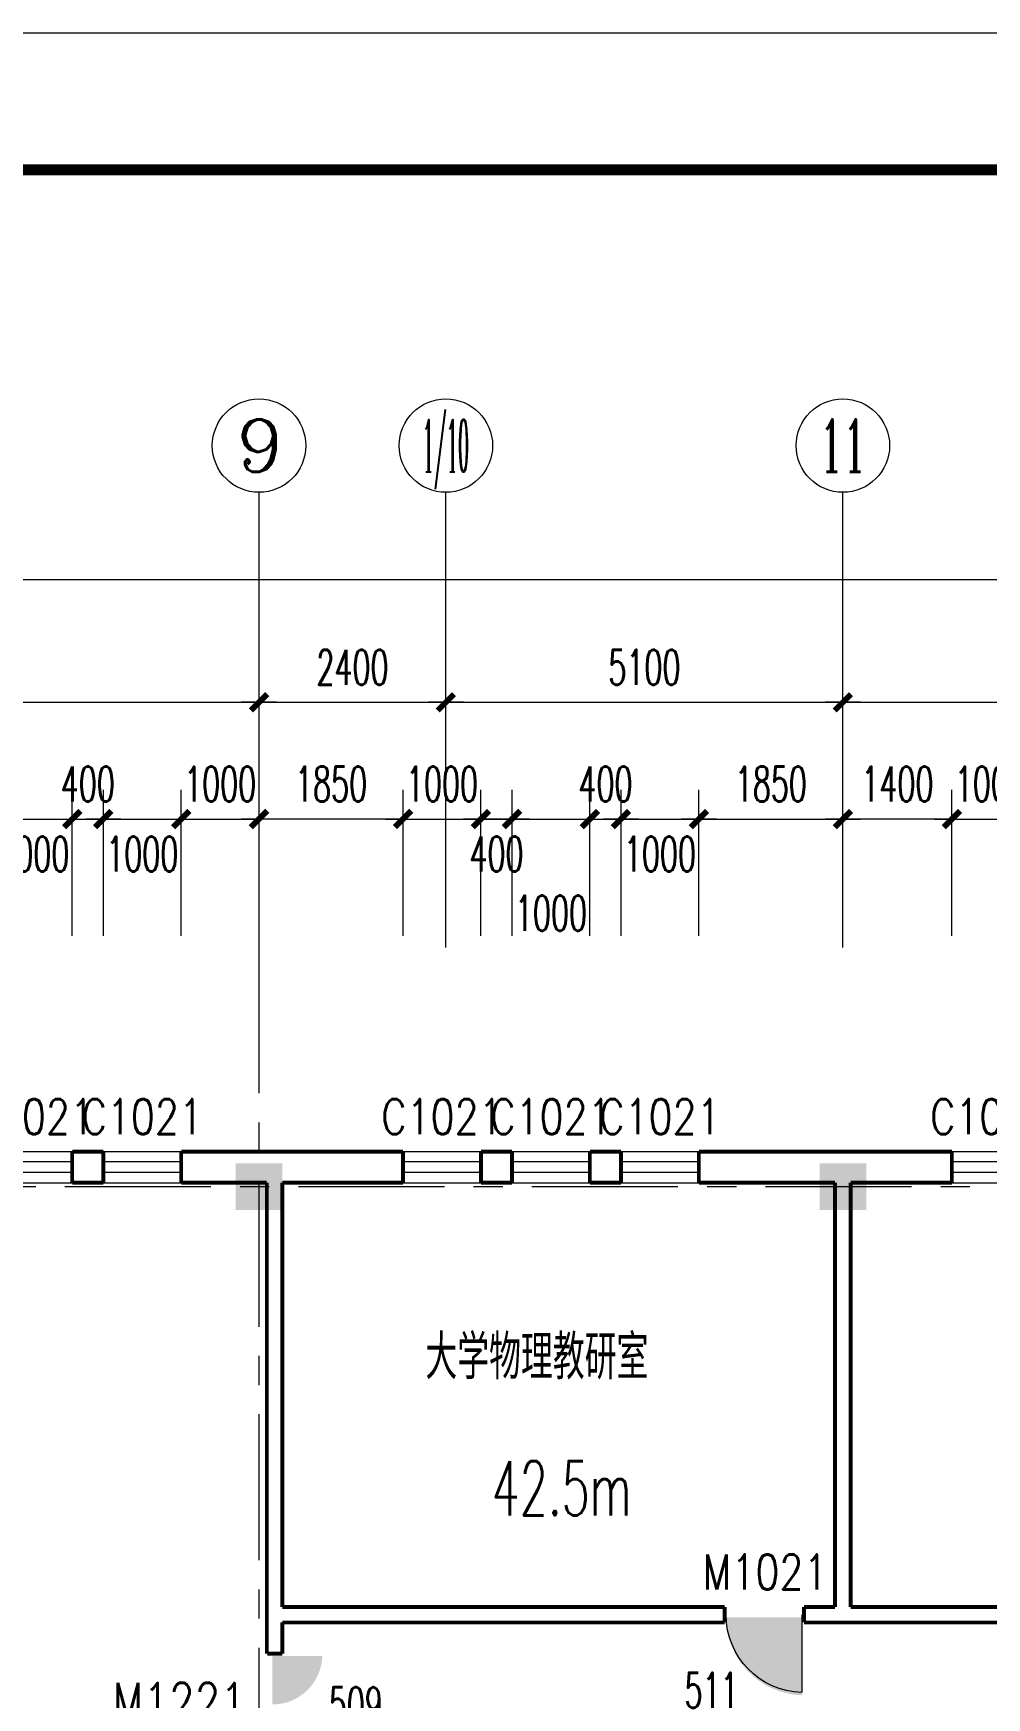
# Model space of a CAD drawing. Extents: x 1575758 to 1999219, y -897052 to -636879.
# Drawn here: x 1939048 to 1951295, y -660374 to -638991 of the extents above; entities that cross this region are included whole.
import ezdxf
from ezdxf.enums import TextEntityAlignment as Align

# ---------------------------------------------------------------- set-up
doc = ezdxf.new("R2010")
doc.units = 0
doc.header["$LTSCALE"] = 1500
doc.header["$MEASUREMENT"] = 0
doc.linetypes.add('CENTER', pattern=[2, 1.25, -0.25, 0.25, -0.25])
doc.layers.get('0').update_dxf_attribs({"linetype": 'CONTINUOUS', "lineweight": 5})
doc.layers.get('DEFPOINTS').update_dxf_attribs({"linetype": 'CONTINUOUS', "lineweight": 5})
for name, color, linetype, lineweight in [('AXIS', 7, 'CONTINUOUS', 5), ('AXIS_TEXT', 7, 'CONTINUOUS', 5), ('COLUMN', 7, 'CONTINUOUS', 5), ('DOTE', 7, 'CENTER', 5), ('PUB_DIM', 7, 'CONTINUOUS', 5), ('PUB_TEXT', 7, 'CONTINUOUS', 5), ('WALL', 7, 'CONTINUOUS', 5), ('WINDOW', 7, 'CONTINUOUS', 0), ('WINDOW_TEXT', 7, 'CONTINUOUS', 5), ('我的', 7, 'CONTINUOUS', 5)]:
    doc.layers.add(name, color=color, linetype=linetype, lineweight=lineweight)
doc.layers.add('防盗门', color=180, linetype='CONTINUOUS')
doc.styles.add('_SIMPLEX', font='SIMPLEX.shx', dxfattribs={"width": 0.6})
doc.styles.add('COMPLEX', font='COMPLEX')
doc.styles.add('DIM_FONT', font='romans.shx', dxfattribs={"width": 0.6})
doc.styles.add('H1', font='romans.shx', dxfattribs={"width": 1.2, "bigfont": 'hztxt.shx'})
doc.styles.add('SIMPLEX', font='SIMPLEX.SHX', dxfattribs={"width": 0.6})
doc.dimstyles.new('NORMAL', dxfattribs={"dimscale": 1.5, "dimtxt": 300, "dimasz": 1, "dimexe": 250, "dimexo": 300, "dimgap": 150, "dimtad": 1, "dimdec": 0, "dimdsep": 46, "dimtxsty": 'DIM_FONT', "dimblk1": '_DIMX', "dimblk2": '_DIMX', "dimsah": 1, "dimcen": 2.5, "dimdle": 0.3, "dimclrd": 256, "dimclre": 256, "dimclrt": 256, "dimadec": 0, "dimazin": 0, "dimtfac": 1, "dimtdec": 0, "dimtix": 1, "dimtmove": 2, "dimatfit": 3, "dimldrblk": '_DIMX', "dimfxl": 1, "dimtvp": 1, "dimtolj": 1, "dimtzin": 0, "dimlwd": -1, "dimlwe": -1, "dimarcsym": 0})

# ---------------------------------------------------------------- blocks, each defined once
blk = doc.blocks.new('M_A2ZXL')
blk.add_line((-0.472, 0), (-0.472, -1))
blk.add_arc((-0.5, 0), 1, 271.6231, 0)
blk = doc.blocks.new('_FZH')
blk.add_solid([(0.5, -0.5), (-0.5, -0.5), (0.5, 0.5), (-0.5, 0.5)])
blk = doc.blocks.new('_WBLK')
for p, q in [((-0.5, 0.5), (0.5, 0.5)), ((0.5, 0.167), (-0.5, 0.167)), ((0.5, -0.167), (-0.5, -0.167)), ((-0.5, -0.5), (0.5, -0.5))]:
    blk.add_line(p, q)
at = {"layer": 'WINDOW_TEXT', "style": 'SIMPLEX', "flags": 9}
blk.add_attdef('A', text='', height=1, dxfattribs=at).set_placement((0, 1.5), align=Align.MIDDLE)
blk = doc.blocks.new('_AXISO')
blk.add_circle((0, 0), 0.5)
at = {"layer": 'AXIS_TEXT', "style": 'COMPLEX', "width": 1.041667}
blk.add_attdef('A', text='', height=0.56, dxfattribs=at).set_placement((-0.25, -0.28), (0.25, -0.28), align=Align.FIT)
blk = doc.blocks.new('_DIMX')
blk.add_line((-150, 0), (150, 0))
at = {"const_width": 50}
blk.add_lwpolyline([(-70, -70), (70, 70)], dxfattribs=at)
blk = doc.blocks.new('*D1421')
at = {"layer": 'AXIS'}
for p, q in [((1934748, -650286), (1934748, -647211)), ((1941948, -650286), (1941948, -647211)), ((1934749, -647586), (1941946, -647586))]:
    blk.add_line(p, q, dxfattribs=at)
at = {"layer": 'DEFPOINTS', "color": 0, "lineweight": 5}
for p in [(1941948, -647586), (1934748, -650736), (1941948, -650736)]:
    blk.add_point(p, dxfattribs=at)
at = {"layer": 'AXIS', "xscale": 1.5, "yscale": 1.5, "zscale": 1.5, "rotation": 180}
blk.add_blockref('_DIMX', (1934748, -647586), dxfattribs=at)
at = {"layer": 'AXIS', "xscale": 1.5, "yscale": 1.5, "zscale": 1.5}
blk.add_blockref('_DIMX', (1941948, -647586), dxfattribs=at)
at = {"layer": 'AXIS', "insert": (1938348, -647136), "char_height": 450, "attachment_point": 5, "style": 'DIM_FONT'}
blk.add_mtext('\\A1;7200', dxfattribs=at)
blk = doc.blocks.new('*D1422')
at = {"layer": 'AXIS'}
for p, q in [((1941948, -650286), (1941948, -647211)), ((1944348, -650286), (1944348, -647211)), ((1941949, -647586), (1944346, -647586))]:
    blk.add_line(p, q, dxfattribs=at)
at = {"layer": 'DEFPOINTS', "color": 0, "lineweight": 5}
for p in [(1944348, -647586), (1941948, -650736), (1944348, -650736)]:
    blk.add_point(p, dxfattribs=at)
at = {"layer": 'AXIS', "xscale": 1.5, "yscale": 1.5, "zscale": 1.5, "rotation": 180}
blk.add_blockref('_DIMX', (1941948, -647586), dxfattribs=at)
at = {"layer": 'AXIS', "xscale": 1.5, "yscale": 1.5, "zscale": 1.5}
blk.add_blockref('_DIMX', (1944348, -647586), dxfattribs=at)
at = {"layer": 'AXIS', "insert": (1943148, -647136), "char_height": 450, "attachment_point": 5, "style": 'DIM_FONT'}
blk.add_mtext('\\A1;2400', dxfattribs=at)
blk = doc.blocks.new('*D1423')
at = {"layer": 'AXIS'}
for p, q in [((1949448, -650286), (1949448, -647211)), ((1956248, -650286), (1956248, -647211)), ((1949449, -647586), (1956246, -647586))]:
    blk.add_line(p, q, dxfattribs=at)
at = {"layer": 'DEFPOINTS', "color": 0, "lineweight": 5}
for p in [(1956248, -647586), (1949448, -650736), (1956248, -650736)]:
    blk.add_point(p, dxfattribs=at)
at = {"layer": 'AXIS', "xscale": 1.5, "yscale": 1.5, "zscale": 1.5, "rotation": 180}
blk.add_blockref('_DIMX', (1949448, -647586), dxfattribs=at)
at = {"layer": 'AXIS', "xscale": 1.5, "yscale": 1.5, "zscale": 1.5}
blk.add_blockref('_DIMX', (1956248, -647586), dxfattribs=at)
at = {"layer": 'AXIS', "insert": (1952848, -647136), "char_height": 450, "attachment_point": 5, "style": 'DIM_FONT'}
blk.add_mtext('\\A1;6800', dxfattribs=at)
blk = doc.blocks.new('*D1440')
at = {"layer": 'DEFPOINTS', "color": 0, "lineweight": 5}
for p in [(1939548, -649086), (1938548, -651036), (1939548, -651036)]:
    blk.add_point(p, dxfattribs=at)
at = {"layer": 'PUB_DIM'}
for p, q in [((1938548, -650586), (1938548, -648711)), ((1939548, -650586), (1939548, -648711)), ((1938549, -649086), (1939546, -649086))]:
    blk.add_line(p, q, dxfattribs=at)
at = {"layer": 'PUB_DIM', "xscale": 1.5, "yscale": 1.5, "zscale": 1.5, "rotation": 180}
blk.add_blockref('_DIMX', (1938548, -649086), dxfattribs=at)
at = {"layer": 'PUB_DIM', "xscale": 1.5, "yscale": 1.5, "zscale": 1.5}
blk.add_blockref('_DIMX', (1939548, -649086), dxfattribs=at)
at = {"layer": 'PUB_DIM', "insert": (1939048, -649536), "char_height": 450, "attachment_point": 5, "style": 'DIM_FONT'}
blk.add_mtext('\\A1;1000', dxfattribs=at)
blk = doc.blocks.new('*D1441')
at = {"layer": 'DEFPOINTS', "color": 0, "lineweight": 5}
for p in [(1939948, -649086), (1939548, -651036), (1939948, -651036)]:
    blk.add_point(p, dxfattribs=at)
at = {"layer": 'PUB_DIM'}
for p, q in [((1939548, -650586), (1939548, -648711)), ((1939948, -650586), (1939948, -648711)), ((1939546, -649086), (1939545, -649086)), ((1939548, -649086), (1939948, -649086)), ((1939949, -649086), (1939951, -649086))]:
    blk.add_line(p, q, dxfattribs=at)
at = {"layer": 'PUB_DIM', "xscale": 1.5, "yscale": 1.5, "zscale": 1.5}
blk.add_blockref('_DIMX', (1939548, -649086), dxfattribs=at)
at = {"layer": 'PUB_DIM', "xscale": 1.5, "yscale": 1.5, "zscale": 1.5, "rotation": 180}
blk.add_blockref('_DIMX', (1939948, -649086), dxfattribs=at)
at = {"layer": 'PUB_DIM', "insert": (1939748, -648636), "char_height": 450, "attachment_point": 5, "style": 'DIM_FONT'}
blk.add_mtext('\\A1;400', dxfattribs=at)
blk = doc.blocks.new('*D1442')
at = {"layer": 'DEFPOINTS', "color": 0, "lineweight": 5}
for p in [(1941948, -649086), (1940948, -651036), (1941948, -651036)]:
    blk.add_point(p, dxfattribs=at)
at = {"layer": 'PUB_DIM'}
for p, q in [((1940948, -650586), (1940948, -648711)), ((1941948, -650586), (1941948, -648711)), ((1940946, -649086), (1940945, -649086)), ((1940948, -649086), (1941948, -649086)), ((1941949, -649086), (1941951, -649086))]:
    blk.add_line(p, q, dxfattribs=at)
at = {"layer": 'PUB_DIM', "xscale": 1.5, "yscale": 1.5, "zscale": 1.5}
for p, rotation in [((1940948, -649086), 0.0001872741769659569), ((1941948, -649086), 180.0001872741769)]:
    blk.add_blockref('_DIMX', p, dxfattribs=dict(at, rotation=rotation))
at = {"layer": 'PUB_DIM', "insert": (1941448, -648636), "char_height": 450, "attachment_point": 5, "rotation": 0.0002, "style": 'DIM_FONT'}
blk.add_mtext('\\A1;1000', dxfattribs=at)
blk = doc.blocks.new('*D1443')
at = {"layer": 'DEFPOINTS', "color": 0, "lineweight": 5}
for p in [(1944798, -649086), (1943798, -651036), (1944798, -651036)]:
    blk.add_point(p, dxfattribs=at)
at = {"layer": 'PUB_DIM'}
for p, q in [((1943798, -650586), (1943798, -648711)), ((1944798, -650586), (1944798, -648711)), ((1943796, -649086), (1943795, -649086)), ((1943798, -649086), (1944798, -649086)), ((1944799, -649086), (1944801, -649086))]:
    blk.add_line(p, q, dxfattribs=at)
at = {"layer": 'PUB_DIM', "xscale": 1.5, "yscale": 1.5, "zscale": 1.5}
blk.add_blockref('_DIMX', (1943798, -649086), dxfattribs=at)
at = {"layer": 'PUB_DIM', "xscale": 1.5, "yscale": 1.5, "zscale": 1.5, "rotation": 180}
blk.add_blockref('_DIMX', (1944798, -649086), dxfattribs=at)
at = {"layer": 'PUB_DIM', "insert": (1944298, -648636), "char_height": 450, "attachment_point": 5, "style": 'DIM_FONT'}
blk.add_mtext('\\A1;1000', dxfattribs=at)
blk = doc.blocks.new('*D1444')
at = {"layer": 'DEFPOINTS', "color": 0, "lineweight": 5}
for p in [(1945198, -649086), (1944798, -651036), (1945198, -651036)]:
    blk.add_point(p, dxfattribs=at)
at = {"layer": 'PUB_DIM'}
for p, q in [((1944798, -650586), (1944798, -648711)), ((1945198, -650586), (1945198, -648711)), ((1944796, -649086), (1944795, -649086)), ((1944798, -649086), (1945198, -649086)), ((1945199, -649086), (1945201, -649086))]:
    blk.add_line(p, q, dxfattribs=at)
at = {"layer": 'PUB_DIM', "xscale": 1.5, "yscale": 1.5, "zscale": 1.5}
blk.add_blockref('_DIMX', (1944798, -649086), dxfattribs=at)
at = {"layer": 'PUB_DIM', "xscale": 1.5, "yscale": 1.5, "zscale": 1.5, "rotation": 180}
blk.add_blockref('_DIMX', (1945198, -649086), dxfattribs=at)
at = {"layer": 'PUB_DIM', "insert": (1944998, -649536), "char_height": 450, "attachment_point": 5, "style": 'DIM_FONT'}
blk.add_mtext('\\A1;400', dxfattribs=at)
blk = doc.blocks.new('*D1445')
at = {"layer": 'DEFPOINTS', "color": 0, "lineweight": 5}
for p in [(1946198, -649086), (1945198, -651036), (1946198, -651036)]:
    blk.add_point(p, dxfattribs=at)
at = {"layer": 'PUB_DIM'}
for p, q in [((1945198, -650586), (1945198, -648711)), ((1946198, -650586), (1946198, -648711)), ((1945199, -649086), (1946196, -649086))]:
    blk.add_line(p, q, dxfattribs=at)
at = {"layer": 'PUB_DIM', "xscale": 1.5, "yscale": 1.5, "zscale": 1.5, "rotation": 180}
blk.add_blockref('_DIMX', (1945198, -649086), dxfattribs=at)
at = {"layer": 'PUB_DIM', "xscale": 1.5, "yscale": 1.5, "zscale": 1.5}
blk.add_blockref('_DIMX', (1946198, -649086), dxfattribs=at)
at = {"layer": 'PUB_DIM', "insert": (1945698, -650295), "char_height": 450, "attachment_point": 5, "style": 'DIM_FONT'}
blk.add_mtext('\\A1;1000', dxfattribs=at)
blk = doc.blocks.new('*D1446')
at = {"layer": 'DEFPOINTS', "color": 0, "lineweight": 5}
for p in [(1946598, -649086), (1946198, -651036), (1946598, -651036)]:
    blk.add_point(p, dxfattribs=at)
at = {"layer": 'PUB_DIM'}
for p, q in [((1946198, -650586), (1946198, -648711)), ((1946598, -650586), (1946598, -648711)), ((1946196, -649086), (1946195, -649086)), ((1946198, -649086), (1946598, -649086)), ((1946599, -649086), (1946601, -649086))]:
    blk.add_line(p, q, dxfattribs=at)
at = {"layer": 'PUB_DIM', "xscale": 1.5, "yscale": 1.5, "zscale": 1.5}
blk.add_blockref('_DIMX', (1946198, -649086), dxfattribs=at)
at = {"layer": 'PUB_DIM', "xscale": 1.5, "yscale": 1.5, "zscale": 1.5, "rotation": 180}
blk.add_blockref('_DIMX', (1946598, -649086), dxfattribs=at)
at = {"layer": 'PUB_DIM', "insert": (1946398, -648636), "char_height": 450, "attachment_point": 5, "style": 'DIM_FONT'}
blk.add_mtext('\\A1;400', dxfattribs=at)
blk = doc.blocks.new('*D1447')
at = {"layer": 'DEFPOINTS', "color": 0, "lineweight": 5}
for p in [(1947598, -649086), (1946598, -651036), (1947598, -651036)]:
    blk.add_point(p, dxfattribs=at)
at = {"layer": 'PUB_DIM'}
for p, q in [((1946598, -650586), (1946598, -648711)), ((1947598, -650586), (1947598, -648711)), ((1946599, -649086), (1947596, -649086))]:
    blk.add_line(p, q, dxfattribs=at)
at = {"layer": 'PUB_DIM', "xscale": 1.5, "yscale": 1.5, "zscale": 1.5, "rotation": 180}
blk.add_blockref('_DIMX', (1946598, -649086), dxfattribs=at)
at = {"layer": 'PUB_DIM', "xscale": 1.5, "yscale": 1.5, "zscale": 1.5}
blk.add_blockref('_DIMX', (1947598, -649086), dxfattribs=at)
at = {"layer": 'PUB_DIM', "insert": (1947098, -649536), "char_height": 450, "attachment_point": 5, "style": 'DIM_FONT'}
blk.add_mtext('\\A1;1000', dxfattribs=at)
blk = doc.blocks.new('*D1448')
at = {"layer": 'DEFPOINTS', "color": 0, "lineweight": 5}
for p in [(1949448, -649086), (1947598, -651036), (1949448, -651036)]:
    blk.add_point(p, dxfattribs=at)
at = {"layer": 'PUB_DIM'}
for p, q in [((1947598, -650586), (1947598, -648711)), ((1949448, -650586), (1949448, -648711)), ((1947599, -649086), (1949446, -649086))]:
    blk.add_line(p, q, dxfattribs=at)
at = {"layer": 'PUB_DIM', "xscale": 1.5, "yscale": 1.5, "zscale": 1.5, "rotation": 180}
blk.add_blockref('_DIMX', (1947598, -649086), dxfattribs=at)
at = {"layer": 'PUB_DIM', "xscale": 1.5, "yscale": 1.5, "zscale": 1.5}
blk.add_blockref('_DIMX', (1949448, -649086), dxfattribs=at)
at = {"layer": 'PUB_DIM', "insert": (1948523, -648636), "char_height": 450, "attachment_point": 5, "style": 'DIM_FONT'}
blk.add_mtext('\\A1;1850', dxfattribs=at)
blk = doc.blocks.new('*D1456')
at = {"layer": 'AXIS'}
for p, q in [((1890798, -650433), (1890798, -645632)), ((1968748, -650128), (1968748, -645632)), ((1890799, -646007), (1968746, -646007))]:
    blk.add_line(p, q, dxfattribs=at)
at = {"layer": 'DEFPOINTS', "color": 0, "lineweight": 5}
for p in [(1968748, -646007), (1968748, -650578), (1890798, -650883)]:
    blk.add_point(p, dxfattribs=at)
at = {"layer": 'AXIS', "xscale": 1.5, "yscale": 1.5, "zscale": 1.5, "rotation": 180}
blk.add_blockref('_DIMX', (1890798, -646007), dxfattribs=at)
at = {"layer": 'AXIS', "xscale": 1.5, "yscale": 1.5, "zscale": 1.5}
blk.add_blockref('_DIMX', (1968748, -646007), dxfattribs=at)
at = {"layer": 'AXIS', "insert": (1929773, -645557), "char_height": 450, "attachment_point": 5, "style": 'DIM_FONT'}
blk.add_mtext('\\A1;77950', dxfattribs=at)
blk = doc.blocks.new('*D1467')
at = {"layer": 'DEFPOINTS', "color": 0, "lineweight": 5}
for p in [(1940948, -649086), (1939948, -651036), (1940948, -651036)]:
    blk.add_point(p, dxfattribs=at)
at = {"layer": 'PUB_DIM'}
for p, q in [((1939948, -650586), (1939948, -648711)), ((1940948, -650586), (1940948, -648711)), ((1939949, -649086), (1940946, -649086))]:
    blk.add_line(p, q, dxfattribs=at)
at = {"layer": 'PUB_DIM', "xscale": 1.5, "yscale": 1.5, "zscale": 1.5, "rotation": 180}
blk.add_blockref('_DIMX', (1939948, -649086), dxfattribs=at)
at = {"layer": 'PUB_DIM', "xscale": 1.5, "yscale": 1.5, "zscale": 1.5}
blk.add_blockref('_DIMX', (1940948, -649086), dxfattribs=at)
at = {"layer": 'PUB_DIM', "insert": (1940448, -649536), "char_height": 450, "attachment_point": 5, "style": 'DIM_FONT'}
blk.add_mtext('\\A1;1000', dxfattribs=at)
blk = doc.blocks.new('*D1468')
at = {"layer": 'DEFPOINTS', "color": 0, "lineweight": 5}
for p in [(1941948, -649086), (1941948, -651036), (1943798, -651036)]:
    blk.add_point(p, dxfattribs=at)
at = {"layer": 'PUB_DIM'}
for p, q in [((1941948, -650586), (1941948, -648711)), ((1943798, -650586), (1943798, -648711)), ((1943796, -649086), (1941949, -649086))]:
    blk.add_line(p, q, dxfattribs=at)
at = {"layer": 'PUB_DIM', "xscale": 1.5, "yscale": 1.5, "zscale": 1.5}
for p, rotation in [((1941948, -649086), 179.9998987706037), ((1943798, -649086), 359.9998987706037)]:
    blk.add_blockref('_DIMX', p, dxfattribs=dict(at, rotation=rotation))
at = {"layer": 'PUB_DIM', "insert": (1942873, -648636), "char_height": 450, "attachment_point": 5, "rotation": 359.9999, "style": 'DIM_FONT'}
blk.add_mtext('\\A1;1850', dxfattribs=at)
blk = doc.blocks.new('*D1469')
at = {"layer": 'DEFPOINTS', "color": 0, "lineweight": 5}
for p in [(1949448, -649086), (1949448, -651036), (1950848, -651036)]:
    blk.add_point(p, dxfattribs=at)
at = {"layer": 'PUB_DIM'}
for p, q in [((1949448, -650586), (1949448, -648711)), ((1950848, -650586), (1950848, -648711)), ((1950846, -649086), (1949449, -649086))]:
    blk.add_line(p, q, dxfattribs=at)
at = {"layer": 'PUB_DIM', "xscale": 1.5, "yscale": 1.5, "zscale": 1.5}
for p, rotation in [((1949448, -649086), 179.9999674603167), ((1950848, -649086), 359.9999674603166)]:
    blk.add_blockref('_DIMX', p, dxfattribs=dict(at, rotation=rotation))
at = {"layer": 'PUB_DIM', "insert": (1950148, -648636), "char_height": 450, "attachment_point": 5, "rotation": 360, "style": 'DIM_FONT'}
blk.add_mtext('\\A1;1400', dxfattribs=at)
blk = doc.blocks.new('*D1483')
at = {"layer": 'DEFPOINTS', "color": 0, "lineweight": 5}
for p in [(1951848, -649086), (1950848, -651036), (1951848, -651036)]:
    blk.add_point(p, dxfattribs=at)
at = {"layer": 'PUB_DIM'}
for p, q in [((1950848, -650586), (1950848, -648711)), ((1951848, -650586), (1951848, -648711)), ((1950846, -649086), (1950845, -649086)), ((1950848, -649086), (1951848, -649086)), ((1951849, -649086), (1951851, -649086))]:
    blk.add_line(p, q, dxfattribs=at)
at = {"layer": 'PUB_DIM', "xscale": 1.5, "yscale": 1.5, "zscale": 1.5}
blk.add_blockref('_DIMX', (1950848, -649086), dxfattribs=at)
at = {"layer": 'PUB_DIM', "xscale": 1.5, "yscale": 1.5, "zscale": 1.5, "rotation": 180}
blk.add_blockref('_DIMX', (1951848, -649086), dxfattribs=at)
at = {"layer": 'PUB_DIM', "insert": (1951348, -648636), "char_height": 450, "attachment_point": 5, "style": 'DIM_FONT'}
blk.add_mtext('\\A1;1000', dxfattribs=at)
blk = doc.blocks.new('*D1774')
at = {"layer": 'AXIS'}
for p, q in [((1944348, -650286), (1944348, -647211)), ((1949448, -650286), (1949448, -647211)), ((1944349, -647586), (1949446, -647586))]:
    blk.add_line(p, q, dxfattribs=at)
at = {"layer": 'DEFPOINTS', "color": 0, "lineweight": 5}
for p in [(1949448, -647586), (1944348, -650736), (1949448, -650736)]:
    blk.add_point(p, dxfattribs=at)
at = {"layer": 'AXIS', "xscale": 1.5, "yscale": 1.5, "zscale": 1.5, "rotation": 180}
blk.add_blockref('_DIMX', (1944348, -647586), dxfattribs=at)
at = {"layer": 'AXIS', "xscale": 1.5, "yscale": 1.5, "zscale": 1.5}
blk.add_blockref('_DIMX', (1949448, -647586), dxfattribs=at)
at = {"layer": 'AXIS', "insert": (1946898, -647136), "char_height": 450, "attachment_point": 5, "style": 'DIM_FONT'}
blk.add_mtext('\\A1;5100', dxfattribs=at)

msp = doc.modelspace()

# ---------------------------------------------------------------- hatches: boundary and pattern name
at = {"layer": '防盗门'}
for points in [[(1948922.4, -659343), (1948922.4, -660342.6, -0.4059403), (1947950.8, -659343)], [(1942119.8, -659839.4), (1942759.6, -659839.4, -0.4059403), (1942119.8, -660461.3)]]:
    msp.add_hatch(color=256, dxfattribs=at).paths.add_polyline_path(points)

# ---------------------------------------------------------------- linework, layer by layer
at = {"layer": 'AXIS'}
for p, q in [((1941947.8, -650736.4), (1941947.8, -644888.5)), ((1944347.8, -650736.4), (1944347.8, -644888.5)), ((1949447.8, -650736.4), (1949447.8, -644888.5))]:
    msp.add_line(p, q, dxfattribs=at)
at = {"layer": 'AXIS', "color": 250}
msp.add_lwpolyline([(1862498, -638991.1), (1862498, -740304.5), (1999218.5, -740304.5), (1999218.5, -638991.1)], close=True, dxfattribs=at)
at = {"layer": 'AXIS', "color": 0, "const_width": 140.2}
msp.add_lwpolyline([(1864250.8, -640743.9), (1864250.8, -738551.6), (1997465.7, -738551.6), (1997465.7, -640743.9)], close=True, dxfattribs=at)
at = {"layer": 'DOTE'}
for p, q in [((1941947.8, -688608), (1941947.8, -650709.5)), ((1933454.2, -653808), (1973122.5, -653808))]:
    msp.add_line(p, q, dxfattribs=at)
at = {"layer": 'WALL', "const_width": 50}
for points in [[(1939547.8, -653358), (1939547.8, -653758)], [(1939947.8, -653358), (1939947.8, -653758)], [(1940947.8, -653358), (1940947.8, -653758)], [(1943797.8, -653358), (1943797.8, -653758)], [(1944797.8, -653358), (1944797.8, -653758)], [(1945197.8, -653358), (1945197.8, -653758)], [(1946197.8, -653358), (1946197.8, -653758)], [(1946597.8, -653358), (1946597.8, -653758)], [(1947597.8, -653358), (1947597.8, -653758)], [(1950847.8, -653358), (1950847.8, -653758)], [(1939547.8, -653758), (1939947.8, -653758)], [(1940947.8, -653758), (1942047.8, -653758)], [(1942047.8, -653758), (1942047.8, -659808)], [(1942247.8, -653758), (1943797.8, -653758)], [(1942247.8, -653758), (1942247.8, -659208)], [(1944797.8, -653758), (1945197.8, -653758)], [(1946197.8, -653758), (1946597.8, -653758)], [(1947597.8, -653758), (1949347.8, -653758)], [(1949347.8, -659208), (1949347.8, -653758)], [(1949547.8, -653758), (1950847.8, -653758)], [(1949547.8, -659208), (1949547.8, -653758)], [(1942247.8, -659208), (1947929.2, -659208)], [(1947929.2, -659208), (1947929.2, -659408)], [(1948947.8, -659208), (1949347.8, -659208)], [(1948947.8, -659208), (1948947.8, -659408)], [(1949547.8, -659208), (1954447.8, -659208)], [(1942247.8, -659408), (1942247.8, -659808)], [(1942247.8, -659408), (1947929.2, -659408)], [(1948947.8, -659408), (1954447.8, -659408)], [(1942247.8, -659808), (1942054.7, -659808)]]:
    msp.add_lwpolyline(points, dxfattribs=at)
at = {"layer": 'WALL', "lineweight": 100, "const_width": 50}
for points in [[(1939547.8, -653358), (1939947.8, -653358)], [(1940947.8, -653358), (1943797.8, -653358)], [(1944797.8, -653358), (1945197.8, -653358)], [(1946197.8, -653358), (1946597.8, -653358)], [(1947597.8, -653358), (1950847.8, -653358)]]:
    msp.add_lwpolyline(points, dxfattribs=at)

# ---------------------------------------------------------------- block references
at = {"layer": 'AXIS'}
ref = msp.add_blockref('_AXISO', (1941947.8, -644288.5), dxfattribs=dict(at, xscale=1200, yscale=1200, zscale=1200))
ref.add_attrib('A', '9', dxfattribs={"layer": 'AXIS_TEXT', "height": 672, "style": 'COMPLEX', "width": 1.339286}).set_placement((1941647.8, -644624.5), (1942247.8, -644624.5), align=Align.FIT)
ref = msp.add_blockref('_AXISO', (1944347.8, -644288.5), dxfattribs=dict(at, xscale=1200, yscale=1200, zscale=1200))
ref.add_attrib('A', '1/10', dxfattribs={"layer": 'AXIS_TEXT', "height": 672, "style": 'COMPLEX', "width": 0.284091}).set_placement((1944047.8, -644624.5), (1944647.8, -644624.5), align=Align.FIT)
ref = msp.add_blockref('_AXISO', (1949447.8, -644288.5), dxfattribs=dict(at, xscale=1200, yscale=1200, zscale=1200))
ref.add_attrib('A', '11', dxfattribs={"layer": 'AXIS_TEXT', "height": 672, "style": 'COMPLEX', "width": 0.78125}).set_placement((1949147.8, -644624.5), (1949747.8, -644624.5), align=Align.FIT)
at = {"layer": 'COLUMN', "xscale": 600, "yscale": 600, "zscale": 600}
for p in [(1941947.8, -653808), (1949447.8, -653808)]:
    msp.add_blockref('_FZH', p, dxfattribs=at)
at = {"layer": 'WINDOW'}
ref = msp.add_blockref('_WBLK', (1939047.8, -653558), dxfattribs=dict(at, xscale=1000, yscale=399.9991050347453, zscale=1000))
ref.add_attrib('A', 'C1021', dxfattribs={"layer": 'WINDOW_TEXT', "height": 450, "style": '_SIMPLEX', "width": 0.8, "flags": 8}).set_placement((1939047.8, -652908), align=Align.MIDDLE)
ref = msp.add_blockref('_WBLK', (1940447.8, -653558), dxfattribs=dict(at, xscale=1000, yscale=399.9991050347453, zscale=1000))
ref.add_attrib('A', 'C1021', dxfattribs={"layer": 'WINDOW_TEXT', "height": 450, "style": '_SIMPLEX', "width": 0.8, "flags": 8}).set_placement((1940447.8, -652908), align=Align.MIDDLE)
ref = msp.add_blockref('_WBLK', (1944297.8, -653558), dxfattribs=dict(at, xscale=1000, yscale=399.9991050347453, zscale=1000))
ref.add_attrib('A', 'C1021', dxfattribs={"layer": 'WINDOW_TEXT', "height": 450, "style": '_SIMPLEX', "width": 0.8, "flags": 8}).set_placement((1944297.8, -652908), align=Align.MIDDLE)
ref = msp.add_blockref('_WBLK', (1945697.8, -653558), dxfattribs=dict(at, xscale=1000, yscale=399.9991050347453, zscale=1000))
ref.add_attrib('A', 'C1021', dxfattribs={"layer": 'WINDOW_TEXT', "height": 450, "style": '_SIMPLEX', "width": 0.8, "flags": 8}).set_placement((1945697.8, -652908), align=Align.MIDDLE)
ref = msp.add_blockref('_WBLK', (1947097.8, -653558), dxfattribs=dict(at, xscale=1000, yscale=399.9991050347453, zscale=1000))
ref.add_attrib('A', 'C1021', dxfattribs={"layer": 'WINDOW_TEXT', "height": 450, "style": '_SIMPLEX', "width": 0.8, "flags": 8}).set_placement((1947097.8, -652908), align=Align.MIDDLE)
ref = msp.add_blockref('_WBLK', (1951347.8, -653558), dxfattribs=dict(at, xscale=1000, yscale=399.9991050347453, zscale=1000))
ref.add_attrib('A', 'C1021', dxfattribs={"layer": 'WINDOW_TEXT', "height": 450, "style": '_SIMPLEX', "width": 0.8, "flags": 8}).set_placement((1951347.8, -652908), align=Align.MIDDLE)
ref = msp.add_blockref('M_A2ZXL', (1948447.8, -659308), dxfattribs=dict(at, xscale=-1000, yscale=1000, zscale=1000))
ref.add_attrib('A', 'M1021', dxfattribs={"layer": 'WINDOW_TEXT', "height": 450, "rotation": 360, "style": '_SIMPLEX', "width": 0.8, "flags": 8}).set_placement((1948447.8, -658758, -360295.4), align=Align.MIDDLE)

# ---------------------------------------------------------------- texts
at = {"layer": 'PUB_TEXT', "style": 'H1', "width": 0.8}
msp.add_text('M1221', height=480, dxfattribs=at).set_placement((1940067.5, -660665.3))
at = {"layer": '我的', "color": 0, "lineweight": 5, "attachment_point": 1, "style": 'DIM_FONT'}
for s, insert, char_height, width in [('{\\f宋体|b0|i0|c134|p2;大学物理教研室}', (1944085.1, -655728.8), 500, 5274.601), ('{\\C3;42.5m}', (1944935.8, -657333.4), 700, 2061.56), ('511', (1947413.8, -660054.4), 450, 1205.04), ('509', (1942844.4, -660239.8), 450, 1205.04)]:
    msp.add_mtext(s, dxfattribs=dict(at, insert=insert, char_height=char_height, width=width))

# ---------------------------------------------------------------- dimensions: what is measured, and where the dimension line sits
at = {"layer": 'AXIS'}
for base, p1, p2, picture, middle in [((1968747.8, -646007.3), (1890797.8, -650883.3), (1968747.8, -650577.6), '*D1456', (1929772.8, -645557.3)), ((1941947.8, -647586.4), (1934747.8, -650736.4), (1941947.8, -650736.4), '*D1421', (1938347.8, -647136.4)), ((1944347.8, -647586.4), (1941947.8, -650736.4), (1944347.8, -650736.4), '*D1422', (1943147.8, -647136.4)), ((1949447.8, -647586.4), (1944347.8, -650736.4), (1949447.8, -650736.4), '*D1774', (1946897.8, -647136.4)), ((1956247.8, -647586.4), (1949447.8, -650736.4), (1956247.8, -650736.4), '*D1423', (1952847.8, -647136.4))]:
    dim = msp.add_linear_dim(base=base, p1=p1, p2=p2, dimstyle='NORMAL', dxfattribs=at)
    dim.commit()
    dim.dimension.update_dxf_attribs({"geometry": picture, "text_midpoint": middle})
at = {"layer": 'PUB_DIM'}
for p1, p2, distance, picture, middle in [((1939547.8, -651036.4), (1939947.8, -651036.4), 1950, '*D1441', (1939747.8, -648636.4)), ((1940947.8, -651036.4), (1941947.8, -651036.4), 1950, '*D1442', (1941447.8, -648636.4)), ((1943797.8, -651036.4), (1941947.8, -651036.4), -1950, '*D1468', (1942872.8, -648636.4)), ((1943797.8, -651036.4), (1944797.8, -651036.4), 1950, '*D1443', (1944297.8, -648636.4)), ((1946197.8, -651036.4), (1946597.8, -651036.4), 1950, '*D1446', (1946397.8, -648636.4)), ((1947597.8, -651036.4), (1949447.8, -651036.4), 1950, '*D1448', (1948522.8, -648636.4)), ((1950847.8, -651036.4), (1949447.8, -651036.4), -1950, '*D1469', (1950147.8, -648636.4)), ((1950847.8, -651036.4), (1951847.8, -651036.4), 1950, '*D1483', (1951347.8, -648636.4))]:
    dim = msp.add_aligned_dim(p1=p1, p2=p2, distance=distance, dimstyle='NORMAL', dxfattribs=at)
    dim.commit()
    dim.dimension.update_dxf_attribs({"geometry": picture, "text_midpoint": middle})
for base, p1, p2, angle, picture, middle in [((1939547.8, -649086.4), (1938547.8, -651036.4), (1939547.8, -651036.4), 360, '*D1440', (1939047.8, -649536.4)), ((1940947.8, -649086.4), (1939947.8, -651036.4), (1940947.8, -651036.4), 360, '*D1467', (1940447.8, -649536.4)), ((1945197.8, -649086.4), (1944797.8, -651036.4), (1945197.8, -651036.4), 0, '*D1444', (1944997.8, -649536.4)), ((1946197.8, -649086.4), (1945197.8, -651036.4), (1946197.8, -651036.4), 0, '*D1445', (1945697.8, -650295.3)), ((1947597.8, -649086.4), (1946597.8, -651036.4), (1947597.8, -651036.4), 360, '*D1447', (1947097.8, -649536.4))]:
    dim = msp.add_linear_dim(base=base, p1=p1, p2=p2, angle=angle, dimstyle='NORMAL', dxfattribs=at)
    dim.commit()
    dim.dimension.update_dxf_attribs({"geometry": picture, "text_midpoint": middle, "dimtype": 161})

doc.saveas('drawing.dxf')
